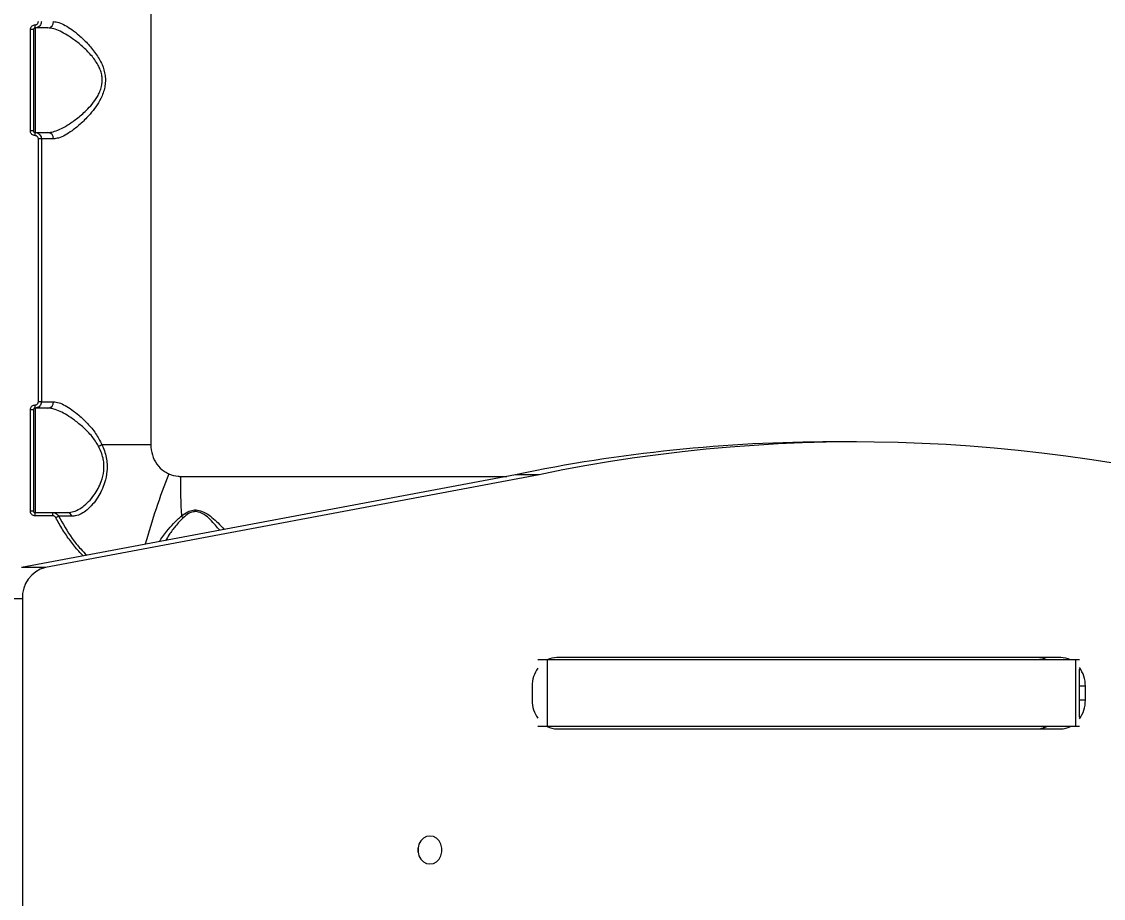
# Model space of a CAD drawing. Header units: millimetres. Extents: x -6796 to 9036, y -6828 to 5710.
# Drawn here: x -2672.7 to -2331.5, y -1875.2 to -1598.4 of the extents above; entities that cross this region are included whole.
import ezdxf

# ---------------------------------------------------------------- set-up
doc = ezdxf.new("R2010")
doc.units = ezdxf.units.MM
doc.layers.add('DIKOM_РАЗМЕР_ЗОНА', color=7, linetype='Continuous')
doc.layers.add('DIKOM_РАЗМЕР_ОБЪЕКТА', color=7, linetype='Continuous')
doc.styles.add('style1', font='arial.ttf', dxfattribs={"width": 0.8})
doc.dimstyles.new('1-50', dxfattribs={"dimtxt": 300, "dimasz": 200, "dimexe": 100, "dimexo": 0, "dimgap": 100, "dimtad": 1, "dimtxsty": 'style1', "dimcen": 200, "dimclrd": 7, "dimclre": 7, "dimclrt": 7, "dimadec": 1, "dimazin": 2, "dimtfac": 1, "dimtmove": 0, "dimatfit": 2, "dimfxl": 0, "dimlwd": 25, "dimlwe": 18, "dimarcsym": 0})

# ---------------------------------------------------------------- blocks, each defined once
blk = doc.blocks.new('*D11')
at = {"layer": 'Defpoints', "color": 0, "transparency": 16777216}
for p in [(-5295.52, 688.88), (5479.37, 352.85), (5479.37, -5858.19)]:
    blk.add_point(p, dxfattribs=at)
at = {"layer": 'DIKOM_РАЗМЕР_ОБЪЕКТА', "color": 7, "lineweight": 18, "transparency": 16777216}
for p, q in [((-5295.52, 688.88), (-5295.52, -5958.19)), ((5479.37, 352.85), (5479.37, -5958.19))]:
    blk.add_line(p, q, dxfattribs=at)
at = {"layer": 'DIKOM_РАЗМЕР_ОБЪЕКТА', "color": 7, "lineweight": 25, "transparency": 16777216}
blk.add_line((-5095.52, -5858.19), (5279.37, -5858.19), dxfattribs=at)
at = {"layer": 'DIKOM_РАЗМЕР_ОБЪЕКТА', "color": 7, "transparency": 16777216}
for points in [[(-5095.52, -5824.85), (-5095.52, -5891.52), (-5295.52, -5858.19)], [(5279.37, -5824.85), (5279.37, -5891.52), (5479.37, -5858.19)]]:
    blk.add_solid(points, dxfattribs=at)
at = {"layer": 'DIKOM_РАЗМЕР_ОБЪЕКТА', "color": 7, "transparency": 16777216, "insert": (180.34, -5605.01), "char_height": 300, "attachment_point": 5, "style": 'style1'}
blk.add_mtext('10800', dxfattribs=at)
blk = doc.blocks.new('*D14')
at = {"layer": 'Defpoints', "color": 0, "transparency": 16777216}
for p in [(-6795.52, 688.88), (6979.37, 688.88), (6979.37, -6727.83)]:
    blk.add_point(p, dxfattribs=at)
at = {"layer": 'DIKOM_РАЗМЕР_ЗОНА', "color": 7, "lineweight": 18, "transparency": 16777216}
for p, q in [((-6795.52, 688.88), (-6795.52, -6827.83)), ((6979.37, 688.88), (6979.37, -6827.83))]:
    blk.add_line(p, q, dxfattribs=at)
at = {"layer": 'DIKOM_РАЗМЕР_ЗОНА', "color": 7, "lineweight": 25, "transparency": 16777216}
blk.add_line((-6595.52, -6727.83), (6779.37, -6727.83), dxfattribs=at)
at = {"layer": 'DIKOM_РАЗМЕР_ЗОНА', "color": 7, "transparency": 16777216}
for points in [[(-6595.52, -6694.5), (-6595.52, -6761.17), (-6795.52, -6727.83)], [(6779.37, -6694.5), (6779.37, -6761.17), (6979.37, -6727.83)]]:
    blk.add_solid(points, dxfattribs=at)
at = {"layer": 'DIKOM_РАЗМЕР_ЗОНА', "color": 7, "transparency": 16777216, "insert": (26.03, -6474.56), "char_height": 300, "attachment_point": 5, "style": 'style1'}
blk.add_mtext('13800', dxfattribs=at)

msp = doc.modelspace()

# ---------------------------------------------------------------- linework, layer by layer
at = {"color": 7, "linetype": 'Continuous', "lineweight": 15}
for p, q in [((-2632.011, -1381.885), (-2632.011, -1731.885)), ((-2664.463, -1600.385), (-2668.513, -1600.385)), ((-2668.513, -1600.385), (-2668.513, -1633.385)), ((-2669.978, -1632.885), (-2669.978, -1600.885)), ((-2669.013, -1600.885), (-2669.978, -1600.885)), ((-2669.013, -1600.885), (-2669.013, -1632.885)), ((-2669.013, -1632.885), (-2669.978, -1632.885)), ((-2668.513, -1633.385), (-2664.463, -1633.385)), ((-2667.472, -1718.385), (-2667.472, -1635.385)), ((-2666.513, -1635.385), (-2667.472, -1635.385)), ((-2662.655, -1635.385), (-2666.513, -1635.385)), ((-2666.513, -1635.385), (-2666.513, -1718.385)), ((-2666.513, -1718.385), (-2667.472, -1718.385)), ((-2666.513, -1718.385), (-2662.655, -1718.385)), ((-2669.978, -1752.885), (-2669.978, -1720.885)), ((-2669.013, -1720.885), (-2669.978, -1720.885)), ((-2669.013, -1720.885), (-2669.013, -1752.885)), ((-2664.463, -1720.385), (-2668.513, -1720.385)), ((-2668.513, -1720.385), (-2668.513, -1753.385)), ((-2647.42, -1731.885), (-2632.011, -1731.885)), ((-2409.35, -1731.06), (-2416.85, -1731.06)), ((-2516.964, -1741.419), (-2672.742, -1770.712)), ((-2509.464, -1741.419), (-2665.242, -1770.712)), ((-2622.666, -1741.935), (-2519.711, -1741.935)), ((-2509.464, -1741.419), (-2516.964, -1741.419)), ((-2669.013, -1752.885), (-2669.978, -1752.885)), ((-2668.513, -1753.385), (-2662.9, -1753.385)), ((-2662.848, -1754.385), (-2668.475, -1754.385)), ((-2665.242, -1770.712), (-2672.742, -1770.712)), ((-2672.51, -1780.582), (-2677.019, -1780.582)), ((-2672.51, -1780.582), (-2672.508, -2362.042)), ((-2506.864, -1799.885), (-2509.919, -1799.885)), ((-2506.864, -1820.885), (-2506.864, -1799.885)), ((-2340.132, -1799.885), (-2506.864, -1799.885)), ((-2344.959, -1799.135), (-2503.875, -1799.135)), ((-2340.132, -1820.885), (-2340.132, -1799.885)), ((-2339.063, -1799.885), (-2340.132, -1799.885)), ((-2339.02, -1817.975), (-2339.02, -1802.796)), ((-2511.669, -1808.135), (-2511.669, -1812.635)), ((-2337.165, -1808.135), (-2339.02, -1808.135)), ((-2337.165, -1812.635), (-2337.165, -1808.135)), ((-2337.165, -1812.635), (-2339.02, -1812.635)), ((-2506.864, -1820.885), (-2509.919, -1820.885)), ((-2340.132, -1820.885), (-2506.864, -1820.885)), ((-2503.875, -1821.635), (-2344.959, -1821.635)), ((-2350.406, -1820.885), (-2350.406, -1821.317)), ((-2339.063, -1820.885), (-2340.132, -1820.885))]:
    msp.add_line(p, q, dxfattribs=at)
at = {"color": 7, "linetype": 'Continuous', "lineweight": 15, "flags": 128}
msp.add_lwpolyline([(-2543.928, -1864.285), (-2542.855, -1864.107), (-2541.868, -1863.587), (-2541.049, -1862.766), (-2540.462, -1861.713), (-2540.157, -1860.511), (-2540.157, -1859.259), (-2540.462, -1858.057), (-2541.049, -1857.004), (-2541.868, -1856.184), (-2542.855, -1855.663), (-2543.928, -1855.485), (-2545.002, -1855.663), (-2545.988, -1856.184), (-2546.808, -1857.004), (-2547.395, -1858.057), (-2547.7, -1859.259), (-2547.7, -1860.511), (-2547.395, -1861.713), (-2546.808, -1862.766), (-2545.988, -1863.587), (-2545.002, -1864.107), (-2543.928, -1864.285)], dxfattribs=at)
at = {"color": 7, "linetype": 'Continuous', "lineweight": 15}
for centre, radius, start, end in [((-2675.052, -1599.633), 6.582, 353.44208, 2.16112), ((-2664.564, -1598.477), 1.911, 273.0466, 2.75372), ((-2675.054, -1634.137), 6.584, 357.84039, 6.55641), ((-2664.564, -1635.293), 1.911, 357.24628, 86.9534), ((-2675.052, -1719.633), 6.582, 353.44208, 2.16112), ((-2664.564, -1718.477), 1.911, 273.03541, 2.75812), ((-2651.355, -1725.555), 7.453, 292.81637, 301.87129), ((-2416.75, -2221.018), 489.958, 90.0117, 101.8023), ((-2409.296, -2221.351), 490.274, 73.37737, 101.78905), ((-2427.981, -1819.909), 213.383, 158.3473, 164.63704), ((-2386.107, -1742.049), 236.558, 179.97244, 182.99596), ((-2675.052, -1754.137), 6.582, 357.83888, 6.55792), ((-2667.744, -1754.137), 4.902, 357.09989, 8.82386), ((-2658.467, -1755.145), 1.761, 21.13508, 88.17991), ((-2666.128, -1746.19), 9.689, 295.51856, 301.1529), ((-2626.766, -1758.578), 6.076, 35.64413, 43.27009), ((-2662.843, -1780.09), 9.68, 104.35173, 182.91149), ((-2503.853, -1806.069), 6.934, 90.18032, 116.89738), ((-2352.484, -1806.081), 6.945, 63.12566, 89.79664), ((-2344.984, -1806.08), 6.945, 63.1238, 89.7985), ((-2501.823, -1808.057), 9.847, 145.30994, 180.45488), ((-2346.981, -1808.051), 9.816, 359.50861, 36.22966), ((-2501.825, -1812.714), 9.844, 179.54227, 214.69427), ((-2346.979, -1812.72), 9.814, 323.76682, 0.49355), ((-2503.846, -1814.675), 6.961, 243.15505, 269.76725), ((-2352.49, -1814.663), 6.972, 270.25585, 296.82185), ((-2344.99, -1814.664), 6.971, 270.25401, 296.82369), ((-2552.654, -1859.885), 5.033, 351.19096, 8.80904), ((-2552.69, -1859.885), 5.072, 351.14106, 8.85894)]:
    msp.add_arc(centre, radius, start, end, dxfattribs=at)
for points, knots in [([(-2669.978, -1600.885), (-2669.971, -1600.775), (-2669.953, -1600.496), (-2669.773, -1600.075), (-2669.433, -1599.694), (-2668.982, -1599.435), (-2668.644, -1599.402), (-2668.475, -1599.385)], [0, 0, 0, 0, 0.1405897, 0.3551098, 0.5698456, 0.7848352, 1, 1, 1, 1]), ([(-2668.513, -1600.385), (-2668.569, -1600.391), (-2668.682, -1600.402), (-2668.832, -1600.488), (-2668.944, -1600.615), (-2669.005, -1600.756), (-2669.011, -1600.848), (-2669.013, -1600.885)], [0, 0, 0, 0, 0.2153505, 0.430545, 0.6453691, 0.8595804, 1, 1, 1, 1]), ([(-2666.513, -1598.385), (-2666.523, -1598.532), (-2666.547, -1598.903), (-2666.786, -1599.465), (-2667.238, -1599.973), (-2667.838, -1600.319), (-2668.288, -1600.363), (-2668.513, -1600.385)], [0, 0, 0, 0, 0.1407738, 0.3554424, 0.5702502, 0.7851289, 1, 1, 1, 1]), ([(-2668.475, -1599.385), (-2668.362, -1599.374), (-2668.137, -1599.352), (-2667.836, -1599.179), (-2667.61, -1598.925), (-2667.49, -1598.644), (-2667.477, -1598.459), (-2667.472, -1598.385)], [0, 0, 0, 0, 0.2150771, 0.4302186, 0.6449366, 0.8594124, 1, 1, 1, 1]), ([(-2664.463, -1633.385), (-2663.938, -1633.338), (-2662.802, -1633.237), (-2660.722, -1632.433), (-2658.209, -1631.079), (-2655.363, -1629.11), (-2652.69, -1626.815), (-2650.474, -1624.438), (-2649.023, -1622.446), (-2648.039, -1620.539), (-2647.384, -1618.607), (-2647.24, -1616.875), (-2647.432, -1615.254), (-2647.758, -1613.968), (-2648.704, -1611.778), (-2650.539, -1609.18), (-2653.22, -1606.453), (-2655.904, -1604.273), (-2658.404, -1602.59), (-2660.614, -1601.395), (-2662.698, -1600.56), (-2663.869, -1600.444), (-2664.463, -1600.385)], [0, 0, 0, 0, 0.0507137, 0.1099155, 0.1707237, 0.2426525, 0.3164729, 0.3637489, 0.4119873, 0.4400482, 0.4688583, 0.5101014, 0.521088, 0.54682, 0.5734081, 0.6369324, 0.7046127, 0.77415, 0.8302527, 0.8873301, 0.9428806, 1, 1, 1, 1]), ([(-2662.655, -1598.385), (-2662.11, -1598.447), (-2661.002, -1598.572), (-2659.029, -1599.495), (-2656.899, -1600.847), (-2654.532, -1602.72), (-2651.954, -1605.182), (-2649.384, -1608.258), (-2647.339, -1611.675), (-2646.393, -1614.787), (-2646.264, -1617.232), (-2646.48, -1619.1), (-2647, -1620.947), (-2647.917, -1623.052), (-2649.301, -1625.309), (-2651.383, -1627.949), (-2653.95, -1630.556), (-2656.65, -1632.765), (-2659.077, -1634.31), (-2661.065, -1635.218), (-2662.157, -1635.333), (-2662.655, -1635.385)], [0, 0, 0, 0, 0.0545821, 0.1110305, 0.1659446, 0.2220124, 0.2890713, 0.3579595, 0.422672, 0.4774048, 0.5047487, 0.5330979, 0.5623525, 0.5923813, 0.6398882, 0.6885821, 0.7592841, 0.8320594, 0.8901606, 0.9498681, 1, 1, 1, 1]), ([(-2668.475, -1634.385), (-2668.586, -1634.378), (-2668.866, -1634.359), (-2669.288, -1634.179), (-2669.669, -1633.84), (-2669.929, -1633.391), (-2669.962, -1633.054), (-2669.978, -1632.885)], [0, 0, 0, 0, 0.1419104, 0.3567249, 0.5713511, 0.7857794, 1, 1, 1, 1]), ([(-2669.013, -1632.885), (-2669.008, -1632.941), (-2668.997, -1633.054), (-2668.91, -1633.204), (-2668.784, -1633.317), (-2668.643, -1633.377), (-2668.55, -1633.383), (-2668.513, -1633.385)], [0, 0, 0, 0, 0.2140263, 0.4280705, 0.6429873, 0.8581115, 1, 1, 1, 1]), ([(-2668.513, -1633.385), (-2668.365, -1633.395), (-2667.993, -1633.419), (-2667.431, -1633.66), (-2666.924, -1634.112), (-2666.579, -1634.711), (-2666.535, -1635.16), (-2666.513, -1635.385)], [0, 0, 0, 0, 0.1417387, 0.3564188, 0.5709547, 0.7854719, 1, 1, 1, 1]), ([(-2667.472, -1635.385), (-2667.484, -1635.273), (-2667.506, -1635.048), (-2667.678, -1634.748), (-2667.933, -1634.522), (-2668.214, -1634.402), (-2668.401, -1634.39), (-2668.475, -1634.385)], [0, 0, 0, 0, 0.2143211, 0.428632, 0.6431614, 0.8580865, 1, 1, 1, 1]), ([(-2669.978, -1720.885), (-2669.971, -1720.775), (-2669.953, -1720.496), (-2669.773, -1720.075), (-2669.433, -1719.694), (-2668.982, -1719.435), (-2668.644, -1719.402), (-2668.475, -1719.385)], [0, 0, 0, 0, 0.1406789, 0.3550875, 0.5698812, 0.784853, 1, 1, 1, 1]), ([(-2666.513, -1718.385), (-2666.523, -1718.532), (-2666.547, -1718.903), (-2666.786, -1719.466), (-2667.238, -1719.973), (-2667.838, -1720.319), (-2668.288, -1720.363), (-2668.513, -1720.385)], [0, 0, 0, 0, 0.140704, 0.3554522, 0.5702691, 0.7851198, 1, 1, 1, 1]), ([(-2668.475, -1719.385), (-2668.362, -1719.374), (-2668.137, -1719.352), (-2667.836, -1719.18), (-2667.609, -1718.925), (-2667.49, -1718.644), (-2667.477, -1718.459), (-2667.472, -1718.385)], [0, 0, 0, 0, 0.2150952, 0.4301812, 0.6449173, 0.8595519, 1, 1, 1, 1]), ([(-2662.655, -1718.385), (-2662.1, -1718.45), (-2660.989, -1718.579), (-2659.012, -1719.504), (-2656.89, -1720.853), (-2654.511, -1722.737), (-2651.945, -1725.198), (-2649.349, -1728.227), (-2648.048, -1730.694), (-2647.42, -1731.885)], [0, 0, 0, 0, 0.1316573, 0.2634864, 0.3951406, 0.526873, 0.6883017, 0.849532, 1, 1, 1, 1]), ([(-2668.513, -1720.385), (-2668.569, -1720.391), (-2668.682, -1720.402), (-2668.831, -1720.488), (-2668.945, -1720.615), (-2669.005, -1720.756), (-2669.011, -1720.848), (-2669.013, -1720.885)], [0, 0, 0, 0, 0.2153787, 0.4305506, 0.6451254, 0.8595951, 1, 1, 1, 1]), ([(-2648.465, -1732.426), (-2649.128, -1731.359), (-2650.513, -1729.132), (-2653.233, -1726.462), (-2655.901, -1724.271), (-2658.405, -1722.59), (-2660.614, -1721.394), (-2662.698, -1720.56), (-2663.869, -1720.444), (-2664.463, -1720.385)], [0, 0, 0, 0, 0.146373, 0.3054997, 0.4689928, 0.6008989, 0.7350967, 0.8657027, 1, 1, 1, 1]), ([(-2658.411, -1753.385), (-2658.031, -1753.364), (-2657.042, -1753.308), (-2655.382, -1752.744), (-2653.481, -1751.609), (-2651.601, -1749.959), (-2649.963, -1748.009), (-2648.593, -1745.834), (-2647.442, -1743.337), (-2646.795, -1740.738), (-2646.729, -1738.294), (-2646.901, -1736.954), (-2647.194, -1735.595), (-2647.61, -1734.214), (-2648.177, -1733.027), (-2648.465, -1732.426)], [0, 0, 0, 0, 0.065391, 0.1703675, 0.277941, 0.381814, 0.488409, 0.5695628, 0.6527941, 0.7604191, 0.8151632, 0.8718863, 0.8800443, 0.9392025, 1, 1, 1, 1]), ([(-2647.42, -1731.885), (-2647.148, -1732.537), (-2646.604, -1733.839), (-2646.041, -1735.94), (-2645.758, -1738.109), (-2645.785, -1740.854), (-2646.39, -1743.7), (-2647.469, -1746.408), (-2648.758, -1748.74), (-2650.318, -1750.849), (-2652.104, -1752.615), (-2653.924, -1753.833), (-2655.512, -1754.435), (-2656.462, -1754.489), (-2656.825, -1754.51)], [0, 0, 0, 0, 0.0610624, 0.1220477, 0.1836194, 0.2451924, 0.3548595, 0.4369262, 0.5190996, 0.6228183, 0.7265958, 0.8310882, 0.9355781, 1, 1, 1, 1]), ([(-2632.011, -1731.885), (-2631.914, -1732.999), (-2631.722, -1735.204), (-2630.206, -1738.154), (-2628.281, -1740.16), (-2626.827, -1740.908), (-2626.307, -1741.176)], [0, 0, 0, 0, 0.288567, 0.5716327, 0.8470598, 1, 1, 1, 1]), ([(-2626.307, -1741.176), (-2625.327, -1741.504), (-2624.244, -1741.866), (-2623.001, -1741.931), (-2622.78, -1741.934), (-2622.666, -1741.935)], [0, 0, 0, 0, 0.8217841, 0.9078701, 1, 1, 1, 1]), ([(-2668.475, -1754.385), (-2668.586, -1754.378), (-2668.866, -1754.359), (-2669.288, -1754.179), (-2669.669, -1753.84), (-2669.929, -1753.391), (-2669.962, -1753.054), (-2669.978, -1752.885)], [0, 0, 0, 0, 0.1419154, 0.3567205, 0.5712699, 0.7856887, 1, 1, 1, 1]), ([(-2669.013, -1752.885), (-2669.008, -1752.941), (-2668.997, -1753.054), (-2668.91, -1753.204), (-2668.783, -1753.317), (-2668.643, -1753.376), (-2668.55, -1753.383), (-2668.513, -1753.385)], [0, 0, 0, 0, 0.2140054, 0.4282943, 0.6429886, 0.8580918, 1, 1, 1, 1]), ([(-2662.9, -1753.385), (-2662.84, -1753.387), (-2662.556, -1753.394), (-2662.058, -1753.533), (-2661.48, -1753.909), (-2661.237, -1754.291), (-2661.116, -1754.481)], [0, 0, 0, 0, 0.0819097, 0.3881254, 0.6940333, 1, 1, 1, 1]), ([(-2662.9, -1753.385), (-2662.813, -1753.385), (-2662.628, -1753.385), (-2661.17, -1753.385), (-2659.339, -1753.385), (-2658.411, -1753.385)], [0, 0, 0, 0, 0.3069735, 0.6484679, 1, 1, 1, 1]), ([(-2622.342, -1754.413), (-2621.704, -1753.938), (-2620.592, -1753.111), (-2618.645, -1752.466), (-2616.674, -1752.56), (-2614.632, -1753.447), (-2612.652, -1754.87), (-2610.681, -1756.684), (-2609.453, -1757.995), (-2608.804, -1758.688)], [0, 0, 0, 0, 0.1521164, 0.2648408, 0.3791255, 0.5087911, 0.6656653, 0.8232197, 1, 1, 1, 1]), ([(-2610.258, -1758.962), (-2610.687, -1758.426), (-2611.62, -1757.258), (-2613.202, -1755.541), (-2614.948, -1754.05), (-2616.669, -1753.155), (-2617.88, -1753.026), (-2618.964, -1753.157), (-2620.314, -1753.689), (-2621.271, -1754.54), (-2621.829, -1755.037)], [0, 0, 0, 0, 0.1430472, 0.3118141, 0.4797287, 0.6122487, 0.7015778, 0.7264452, 0.8404723, 1, 1, 1, 1]), ([(-2661.954, -1754.933), (-2662.015, -1754.838), (-2662.137, -1754.647), (-2662.426, -1754.459), (-2662.676, -1754.39), (-2662.818, -1754.386), (-2662.848, -1754.385)], [0, 0, 0, 0, 0.3057218, 0.6116819, 0.9180833, 1, 1, 1, 1]), ([(-2653.309, -1767.058), (-2653.781, -1766.577), (-2655.24, -1765.092), (-2657.432, -1762.313), (-2659.89, -1758.767), (-2661.266, -1756.211), (-2661.954, -1754.933)], [0, 0, 0, 0, 0.1352202, 0.4179975, 0.7090062, 1, 1, 1, 1]), ([(-2656.825, -1754.51), (-2657.693, -1754.505), (-2659.455, -1754.494), (-2660.691, -1754.487), (-2661.087, -1754.483), (-2661.11, -1754.482), (-2661.116, -1754.481)], [0, 0, 0, 0, 0.3414957, 0.6929954, 0.9180116, 1, 1, 1, 1]), ([(-2661.116, -1754.481), (-2659.75, -1756.884), (-2657.68, -1760.523), (-2654.483, -1764.518), (-2652.844, -1766.19), (-2652.198, -1766.849)], [0, 0, 0, 0, 0.5406684, 0.8191062, 1, 1, 1, 1]), ([(-2629.315, -1762.546), (-2629.313, -1762.542), (-2628.709, -1761.477), (-2627.168, -1759.53), (-2624.901, -1756.746), (-2623.195, -1755.19), (-2622.342, -1754.413)], [0, 0, 0, 0, 0.0012889, 0.3924768, 0.6964251, 1, 1, 1, 1]), ([(-2621.829, -1755.037), (-2622.634, -1755.887), (-2624.245, -1757.59), (-2626.039, -1760.05), (-2626.965, -1761.564), (-2627.338, -1762.174)], [0, 0, 0, 0, 0.3736214, 0.7477607, 1, 1, 1, 1])]:
    msp.add_open_spline(points, degree=3, knots=knots, dxfattribs=at)

# ---------------------------------------------------------------- dimensions: what is measured, and where the dimension line sits
at = {"layer": 'DIKOM_РАЗМЕР_ЗОНА', "color": 3}
dim = msp.add_linear_dim(base=(6979.369, -6727.833), p1=(-6795.523, 688.881), p2=(6979.369, 688.881), text='13800', dimstyle='1-50', dxfattribs=at)
dim.commit()
dim.dimension.update_dxf_attribs({"geometry": '*D14', "text_midpoint": (26.027, -6727.833), "dimtype": 160})
at = {"layer": 'DIKOM_РАЗМЕР_ОБЪЕКТА', "color": 3}
dim = msp.add_linear_dim(base=(5479.369, -5858.185), p1=(-5295.523, 688.88), p2=(5479.369, 352.849), text='10800', dimstyle='1-50', dxfattribs=at)
dim.commit()
dim.dimension.update_dxf_attribs({"geometry": '*D11', "text_midpoint": (180.342, -5858.185), "dimtype": 160})

doc.saveas('drawing.dxf')
